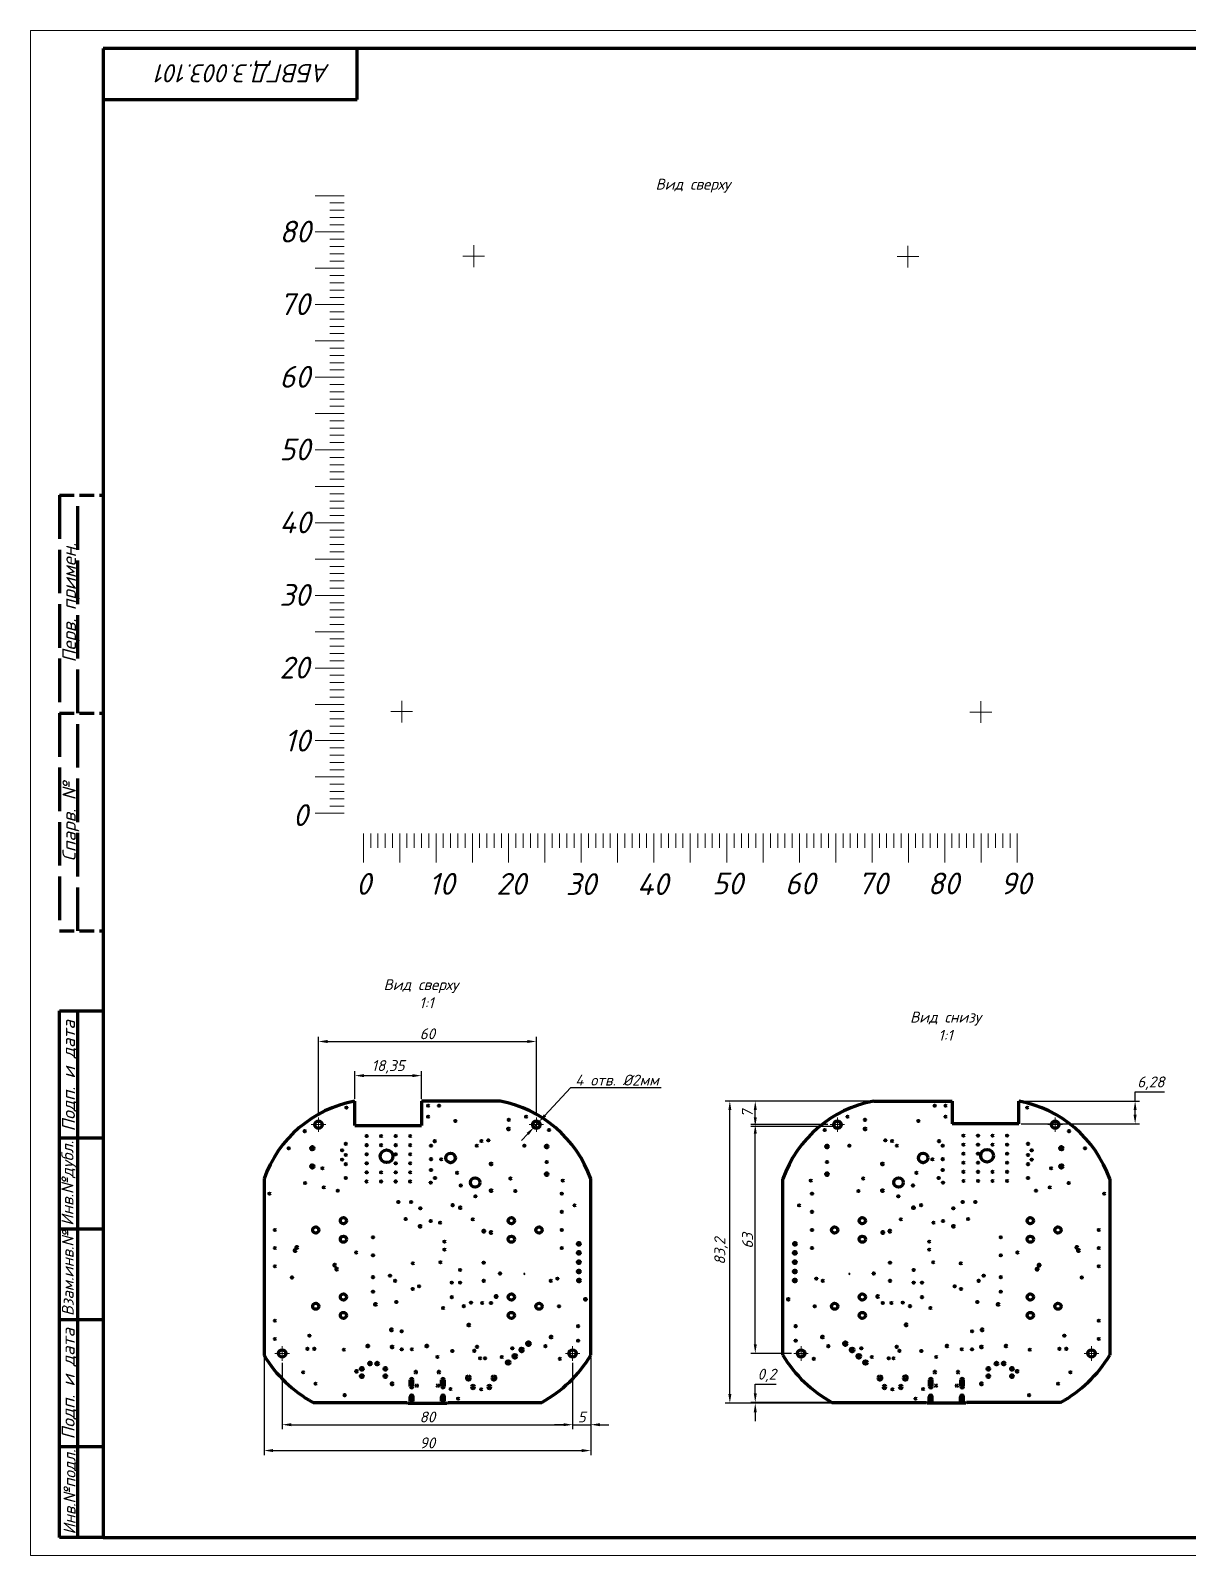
# Model space of a CAD drawing. Header units: millimetres. Extents: x -1 to 4028, y -898 to 1238.
# Drawn here: x 3433.6 to 3752.3, y 810.2 to 1230.2 of the extents above; entities that cross this region are included whole.
import ezdxf
from ezdxf.enums import TextEntityAlignment as Align

# ---------------------------------------------------------------- set-up
doc = ezdxf.new("R2010")
doc.units = ezdxf.units.MM
doc.linetypes.add('ACAD_ISO02W100', pattern=[15, 12, -3])
doc.linetypes.add('JIS_02_4.0', pattern=[5.5, 4, -1.5])
for name, color, linetype, lineweight in [('Основная (0.6)', 250, 'Continuous', 60), ('Текст', 240, 'Continuous', 30), ('Тонкая (0.2)', 250, 'Continuous', 20)]:
    doc.layers.add(name, color=color, linetype=linetype, lineweight=lineweight)
doc.styles.add('3мм', font='isocpeui.ttf', dxfattribs={"height": 3})
doc.styles.add('5мм', font='isocpeui.ttf', dxfattribs={"height": 5})
doc.styles.get("Standard").update_dxf_attribs({"font": 'arial.ttf'})
doc.dimstyles.new('ISO-25', dxfattribs={"dimtxt": 2.5, "dimasz": 2.5, "dimexe": 1.25, "dimexo": 0.625, "dimtad": 1, "dimtoh": 1, "dimtxsty": 'Standard', "dimcen": 2.5, "dimadec": 0, "dimazin": 0, "dimtfac": 1, "dimtmove": 0, "dimatfit": 3, "dimfxl": 1, "dimarcsym": 0})

# ---------------------------------------------------------------- blocks, each defined once
blk = doc.blocks.new('*D46')
at = {"layer": 'Defpoints', "color": 0, "transparency": 16777216}
for p in [(3572.94, 951.78), (3512.94, 930.88), (3572.94, 930.88)]:
    blk.add_point(p, dxfattribs=at)
at = {"layer": 'Тонкая (0.2)', "color": 0, "lineweight": -2, "transparency": 16777216}
for p, q in [((3512.94, 931.5), (3512.94, 953.03)), ((3515.44, 951.78), (3570.44, 951.78)), ((3572.94, 931.5), (3572.94, 953.03))]:
    blk.add_line(p, q, dxfattribs=at)
at = {"layer": 'Тонкая (0.2)', "color": 0, "transparency": 16777216}
for points in [[(3515.44, 952.2), (3515.44, 951.36), (3512.94, 951.78)], [(3570.44, 952.2), (3570.44, 951.36), (3572.94, 951.78)]]:
    blk.add_solid(points, dxfattribs=at)
at = {"layer": 'Тонкая (0.2)', "color": 0, "transparency": 16777216, "insert": (3542.94, 953.9), "char_height": 3, "attachment_point": 5, "style": '3мм'}
blk.add_mtext('60', dxfattribs=at)
blk = doc.blocks.new('*D47')
at = {"layer": 'Defpoints', "color": 0, "transparency": 16777216}
for p in [(3497.94, 865.38), (3587.94, 847.09), (3587.94, 839.12)]:
    blk.add_point(p, dxfattribs=at)
at = {"layer": 'Тонкая (0.2)', "color": 0, "lineweight": -2, "transparency": 16777216}
for p, q in [((3497.94, 864.75), (3497.94, 837.87)), ((3587.94, 846.46), (3587.94, 837.87)), ((3500.44, 839.12), (3585.44, 839.12))]:
    blk.add_line(p, q, dxfattribs=at)
at = {"layer": 'Тонкая (0.2)', "color": 0, "transparency": 16777216}
for points in [[(3500.44, 839.54), (3500.44, 838.7), (3497.94, 839.12)], [(3585.44, 839.54), (3585.44, 838.7), (3587.94, 839.12)]]:
    blk.add_solid(points, dxfattribs=at)
at = {"layer": 'Тонкая (0.2)', "color": 0, "transparency": 16777216, "insert": (3542.94, 841.24), "char_height": 3, "attachment_point": 5, "style": '3мм'}
blk.add_mtext('90', dxfattribs=at)
blk = doc.blocks.new('*D48')
at = {"layer": 'Defpoints', "color": 0, "transparency": 16777216}
for p in [(3502.94, 863.88), (3582.94, 855.24), (3582.94, 846.24)]:
    blk.add_point(p, dxfattribs=at)
at = {"layer": 'Тонкая (0.2)', "color": 0, "lineweight": -2, "transparency": 16777216}
for p, q in [((3502.94, 863.25), (3502.94, 844.99)), ((3582.94, 854.62), (3582.94, 844.99)), ((3505.44, 846.24), (3580.44, 846.24))]:
    blk.add_line(p, q, dxfattribs=at)
at = {"layer": 'Тонкая (0.2)', "color": 0, "transparency": 16777216}
for points in [[(3505.44, 846.66), (3505.44, 845.83), (3502.94, 846.24)], [(3580.44, 846.66), (3580.44, 845.83), (3582.94, 846.24)]]:
    blk.add_solid(points, dxfattribs=at)
at = {"layer": 'Тонкая (0.2)', "color": 0, "transparency": 16777216, "insert": (3542.94, 848.37), "char_height": 3, "attachment_point": 5, "style": '3мм'}
blk.add_mtext('80', dxfattribs=at)
blk = doc.blocks.new('*D49')
at = {"layer": 'Defpoints', "color": 0, "transparency": 16777216}
for p in [(3587.94, 865.38), (3582.94, 863.88), (3587.94, 846.24)]:
    blk.add_point(p, dxfattribs=at)
at = {"layer": 'Тонкая (0.2)', "color": 0, "lineweight": -2, "transparency": 16777216}
for p, q in [((3582.94, 863.25), (3582.94, 844.99)), ((3587.94, 864.76), (3587.94, 844.99)), ((3580.44, 846.24), (3577.94, 846.24)), ((3582.94, 846.24), (3587.94, 846.24)), ((3590.44, 846.24), (3592.94, 846.24))]:
    blk.add_line(p, q, dxfattribs=at)
at = {"layer": 'Тонкая (0.2)', "color": 0, "transparency": 16777216}
for points in [[(3580.44, 846.66), (3580.44, 845.83), (3582.94, 846.24)], [(3590.44, 846.66), (3590.44, 845.83), (3587.94, 846.24)]]:
    blk.add_solid(points, dxfattribs=at)
at = {"layer": 'Тонкая (0.2)', "color": 0, "transparency": 16777216, "insert": (3585.44, 848.37), "char_height": 3, "attachment_point": 5, "style": '3мм'}
blk.add_mtext('5', dxfattribs=at)
blk = doc.blocks.new('*D56')
at = {"layer": 'Defpoints', "color": 0, "transparency": 16777216}
for p in [(3541.29, 942.38), (3522.94, 935.38), (3541.29, 935.38)]:
    blk.add_point(p, dxfattribs=at)
at = {"layer": 'Тонкая (0.2)', "color": 0, "lineweight": -2, "transparency": 16777216}
for p, q in [((3522.94, 936), (3522.94, 943.63)), ((3525.44, 942.38), (3538.79, 942.38)), ((3541.29, 936), (3541.29, 943.63))]:
    blk.add_line(p, q, dxfattribs=at)
at = {"layer": 'Тонкая (0.2)', "color": 0, "transparency": 16777216}
for points in [[(3525.44, 942.79), (3525.44, 941.96), (3522.94, 942.38)], [(3538.79, 942.79), (3538.79, 941.96), (3541.29, 942.38)]]:
    blk.add_solid(points, dxfattribs=at)
at = {"layer": 'Тонкая (0.2)', "color": 0, "transparency": 16777216, "insert": (3532.11, 944.8), "char_height": 3, "attachment_point": 5, "style": '3мм'}
blk.add_mtext('18,35', dxfattribs=at)
blk = doc.blocks.new('*D50')
at = {"layer": 'Defpoints', "color": 0, "transparency": 16777216}
for p in [(3626.23, 935.38), (3665.85, 935.38), (3659.05, 852.18)]:
    blk.add_point(p, dxfattribs=at)
at = {"layer": 'Тонкая (0.2)', "color": 0, "lineweight": -2, "transparency": 16777216}
for p, q in [((3665.22, 935.38), (3624.98, 935.38)), ((3626.23, 854.68), (3626.23, 932.88)), ((3658.43, 852.18), (3624.98, 852.18))]:
    blk.add_line(p, q, dxfattribs=at)
at = {"layer": 'Тонкая (0.2)', "color": 0, "transparency": 16777216}
for points in [[(3625.82, 932.88), (3626.65, 932.88), (3626.23, 935.38)], [(3625.82, 854.68), (3626.65, 854.68), (3626.23, 852.18)]]:
    blk.add_solid(points, dxfattribs=at)
at = {"layer": 'Тонкая (0.2)', "color": 0, "transparency": 16777216, "insert": (3623.81, 894.03), "char_height": 3, "attachment_point": 5, "rotation": 90, "style": '3мм'}
blk.add_mtext('83,2', dxfattribs=at)
blk = doc.blocks.new('*D51')
at = {"layer": 'Defpoints', "color": 0, "transparency": 16777216}
for p in [(3633.23, 852.38), (3654.36, 852.38), (3680.45, 852.18)]:
    blk.add_point(p, dxfattribs=at)
at = {"layer": 'Тонкая (0.2)', "color": 0, "lineweight": -2, "transparency": 16777216}
for p, q in [((3633.23, 854.88), (3633.23, 857.38)), ((3633.23, 857.38), (3639.01, 857.38)), ((3653.73, 852.38), (3631.98, 852.38)), ((3679.82, 852.18), (3631.98, 852.18)), ((3633.23, 852.18), (3633.23, 852.38)), ((3633.23, 849.68), (3633.23, 847.18))]:
    blk.add_line(p, q, dxfattribs=at)
at = {"layer": 'Тонкая (0.2)', "color": 0, "transparency": 16777216}
for points in [[(3632.82, 854.88), (3633.65, 854.88), (3633.23, 852.38)], [(3632.82, 849.68), (3633.65, 849.68), (3633.23, 852.18)]]:
    blk.add_solid(points, dxfattribs=at)
at = {"layer": 'Тонкая (0.2)', "color": 0, "transparency": 16777216, "insert": (3636.43, 859.81), "char_height": 3, "attachment_point": 5, "style": '3мм'}
blk.add_mtext('0,2', dxfattribs=at)
blk = doc.blocks.new('*D52')
at = {"layer": 'Defpoints', "color": 0, "transparency": 16777216}
for p in [(3633.23, 935.38), (3665.85, 935.38), (3655.85, 928.38)]:
    blk.add_point(p, dxfattribs=at)
at = {"layer": 'Тонкая (0.2)', "color": 0, "lineweight": -2, "transparency": 16777216}
for p, q in [((3665.22, 935.38), (3631.98, 935.38)), ((3633.23, 930.88), (3633.23, 932.88)), ((3655.22, 928.38), (3631.98, 928.38))]:
    blk.add_line(p, q, dxfattribs=at)
at = {"layer": 'Тонкая (0.2)', "color": 0, "transparency": 16777216}
for points in [[(3632.82, 932.88), (3633.65, 932.88), (3633.23, 935.38)], [(3632.82, 930.88), (3633.65, 930.88), (3633.23, 928.38)]]:
    blk.add_solid(points, dxfattribs=at)
at = {"layer": 'Тонкая (0.2)', "color": 0, "transparency": 16777216, "insert": (3631.09, 931.88), "char_height": 3, "attachment_point": 5, "rotation": 90, "style": '3мм'}
blk.add_mtext('7', dxfattribs=at)
blk = doc.blocks.new('*D53')
at = {"layer": 'Defpoints', "color": 0, "transparency": 16777216}
for p in [(3633.23, 928.88), (3653.85, 928.88), (3643.85, 865.88)]:
    blk.add_point(p, dxfattribs=at)
at = {"layer": 'Тонкая (0.2)', "color": 0, "lineweight": -2, "transparency": 16777216}
for p, q in [((3653.22, 928.88), (3631.98, 928.88)), ((3633.23, 868.38), (3633.23, 926.38)), ((3643.22, 865.88), (3631.98, 865.88))]:
    blk.add_line(p, q, dxfattribs=at)
at = {"layer": 'Тонкая (0.2)', "color": 0, "transparency": 16777216}
for points in [[(3632.82, 926.38), (3633.65, 926.38), (3633.23, 928.88)], [(3632.82, 868.38), (3633.65, 868.38), (3633.23, 865.88)]]:
    blk.add_solid(points, dxfattribs=at)
at = {"layer": 'Тонкая (0.2)', "color": 0, "transparency": 16777216, "insert": (3631.11, 896.88), "char_height": 3, "attachment_point": 5, "rotation": 90, "style": '3мм'}
blk.add_mtext('63', dxfattribs=at)
blk = doc.blocks.new('*D57')
at = {"layer": 'Defpoints', "color": 0, "transparency": 16777216}
for p in [(3705.85, 935.38), (3737.85, 935.38), (3705.85, 929.1)]:
    blk.add_point(p, dxfattribs=at)
at = {"layer": 'Тонкая (0.2)', "color": 0, "lineweight": -2, "transparency": 16777216}
for p, q in [((3737.85, 935.38), (3737.85, 937.88)), ((3737.85, 937.88), (3745.9, 937.88)), ((3706.47, 935.38), (3739.1, 935.38)), ((3737.85, 931.6), (3737.85, 932.88)), ((3706.47, 929.1), (3739.1, 929.1))]:
    blk.add_line(p, q, dxfattribs=at)
at = {"layer": 'Тонкая (0.2)', "color": 0, "transparency": 16777216}
for points in [[(3737.43, 932.88), (3738.26, 932.88), (3737.85, 935.38)], [(3737.43, 931.6), (3738.26, 931.6), (3737.85, 929.1)]]:
    blk.add_solid(points, dxfattribs=at)
at = {"layer": 'Тонкая (0.2)', "color": 0, "transparency": 16777216, "insert": (3742.19, 940.3), "char_height": 3, "attachment_point": 5, "style": '3мм'}
blk.add_mtext('6,28', dxfattribs=at)
blk = doc.blocks.new('*D85')
at = {"layer": 'Defpoints', "color": 0, "transparency": 16777216}
for p in [(3573.62, 929.61), (3572.26, 928.15)]:
    blk.add_point(p, dxfattribs=at)
at = {"layer": 'Тонкая (0.2)', "color": 0, "lineweight": -2, "transparency": 16777216}
for p, q in [((3582.38, 939.01), (3575.32, 931.44)), ((3607.3, 939.01), (3582.38, 939.01)), ((3572.26, 928.15), (3573.62, 929.61)), ((3570.55, 926.32), (3568.85, 924.49))]:
    blk.add_line(p, q, dxfattribs=at)
at = {"layer": 'Тонкая (0.2)', "color": 0, "transparency": 16777216}
for points in [[(3575.02, 931.72), (3575.63, 931.15), (3573.62, 929.61)], [(3570.25, 926.6), (3570.86, 926.03), (3572.26, 928.15)]]:
    blk.add_solid(points, dxfattribs=at)
at = {"layer": 'Тонкая (0.2)', "color": 0, "transparency": 16777216, "insert": (3595.15, 941.14), "char_height": 3, "attachment_point": 5, "style": '3мм'}
blk.add_mtext('4 отв. %%C2мм ', dxfattribs=at)

msp = doc.modelspace()

# ---------------------------------------------------------------- linework, layer by layer
for p, q in [((3569.638, 887.927), (3569.488, 887.777)), ((3569.488, 887.777), (3569.638, 887.627)), ((3569.788, 887.777), (3569.638, 887.927)), ((3569.638, 887.627), (3569.788, 887.777)), ((3658.998, 887.777), (3659.148, 887.927)), ((3659.148, 887.627), (3658.998, 887.777)), ((3659.148, 887.927), (3659.298, 887.777)), ((3659.298, 887.777), (3659.148, 887.627)), ((3659.948, 852.377), (3659.923, 852.377))]:
    msp.add_line(p, q)
for centre, start, end in [((3569.638, 887.777), 90, 180), ((3569.638, 887.777), 180, 270), ((3569.638, 887.777), 0, 90), ((3569.638, 887.777), 270, 0), ((3659.148, 887.777), 90, 180), ((3659.148, 887.777), 180, 270), ((3659.148, 887.777), 0, 90), ((3659.148, 887.777), 270, 0)]:
    msp.add_arc(centre, 0.15, start, end)
at = {"layer": 'Основная (0.6)'}
for p, q in [((4022.622, 1225.22), (3453.622, 1225.22)), ((3453.622, 1225.22), (3453.622, 815.22)), ((3523.622, 1211.22), (3523.622, 1225.22)), ((3453.622, 1211.22), (3523.622, 1211.22)), ((3441.622, 925.22), (3441.622, 960.22)), ((3441.622, 960.22), (3453.622, 960.22)), ((3446.622, 815.22), (3446.622, 960.22)), ((3522.938, 928.602), (3522.938, 935.377)), ((3541.288, 935.377), (3541.288, 928.602)), ((3562.938, 935.377), (3541.288, 935.377)), ((3665.848, 935.377), (3687.498, 935.377)), ((3687.498, 935.377), (3687.498, 929.102)), ((3705.848, 929.102), (3705.848, 935.377)), ((3522.938, 928.602), (3541.288, 928.602)), ((3705.848, 929.102), (3687.498, 929.102)), ((3441.622, 900.22), (3441.622, 925.22)), ((3441.622, 925.22), (3446.622, 925.22)), ((3446.622, 925.22), (3453.622, 925.22)), ((3497.938, 913.927), (3497.938, 865.377)), ((3587.936, 865.383), (3587.938, 913.927)), ((3640.851, 865.383), (3640.848, 913.927)), ((3730.848, 913.927), (3730.848, 865.377)), ((3441.622, 875.22), (3441.622, 900.22)), ((3441.622, 900.22), (3446.622, 900.22)), ((3446.622, 900.22), (3453.622, 900.22)), ((3441.622, 840.22), (3441.622, 875.22)), ((3441.622, 875.22), (3446.622, 875.22)), ((3446.622, 875.22), (3453.622, 875.22)), ((3538.217, 856.73), (3538.217, 858.63)), ((3538.967, 856.73), (3538.967, 858.63)), ((3546.857, 856.73), (3546.857, 858.63)), ((3547.607, 856.73), (3547.607, 858.63)), ((3681.18, 856.73), (3681.18, 858.63)), ((3681.93, 856.73), (3681.93, 858.63)), ((3689.82, 856.73), (3689.82, 858.63)), ((3690.57, 856.73), (3690.57, 858.63)), ((3538.167, 852.75), (3538.167, 853.95)), ((3539.017, 852.75), (3539.017, 853.95)), ((3546.807, 852.75), (3546.807, 853.95)), ((3547.657, 852.75), (3547.657, 853.95)), ((3681.13, 852.75), (3681.13, 853.95)), ((3681.98, 852.75), (3681.98, 853.95)), ((3689.77, 852.75), (3689.77, 853.95)), ((3690.62, 852.75), (3690.62, 853.95)), ((3511.445, 852.377), (3537.334, 852.383)), ((3537.337, 852.38), (3537.537, 852.18)), ((3537.537, 852.18), (3548.337, 852.18)), ((3548.337, 852.18), (3548.537, 852.38)), ((3548.537, 852.38), (3574.429, 852.383)), ((3654.358, 852.383), (3680.247, 852.383)), ((3680.45, 852.18), (3680.25, 852.38)), ((3691.25, 852.18), (3680.45, 852.18)), ((3691.45, 852.38), (3691.25, 852.18)), ((3717.341, 852.377), (3691.453, 852.383)), ((3441.622, 815.22), (3441.622, 840.22)), ((3441.622, 840.22), (3446.622, 840.22)), ((3446.622, 840.22), (3453.622, 840.22)), ((3446.622, 815.22), (3441.622, 815.22)), ((3453.622, 815.22), (3446.622, 815.22)), ((3453.622, 815.22), (4022.622, 815.22))]:
    msp.add_line(p, q, dxfattribs=at)
at = {"layer": 'Основная (0.6)', "linetype": 'ACAD_ISO02W100'}
for p, q in [((3441.622, 1102.22), (3441.622, 1042.22)), ((3446.622, 982.22), (3446.622, 1102.22)), ((3441.622, 1042.22), (3441.622, 982.22))]:
    msp.add_line(p, q, dxfattribs=at)
at = {"layer": 'Основная (0.6)', "linetype": 'JIS_02_4.0'}
for p, q in [((3441.622, 1102.22), (3453.622, 1102.22)), ((3441.622, 1042.22), (3453.622, 1042.22)), ((3441.622, 982.22), (3453.622, 982.22))]:
    msp.add_line(p, q, dxfattribs=at)
at = {"layer": 'Основная (0.6)'}
for centre, radius in [((3520.638, 933.577), 0.15), ((3543.138, 934.077), 0.15), ((3546.138, 934.077), 0.15), ((3682.648, 934.077), 0.15), ((3685.648, 934.077), 0.15), ((3708.148, 933.577), 0.15), ((3512.938, 928.877), 1), ((3543.138, 931.077), 0.15), ((3550.63, 929.902), 0.15), ((3565.336, 930.217), 0.15), ((3570.138, 931.077), 0.15), ((3572.938, 928.877), 1), ((3655.848, 928.877), 1), ((3658.648, 931.077), 0.15), ((3663.451, 930.217), 0.15), ((3678.156, 929.902), 0.15), ((3685.648, 931.077), 0.15), ((3715.848, 928.877), 1), ((3509.138, 927.077), 0.15), ((3526.2, 925.728), 0.15), ((3530.2, 925.727), 0.15), ((3534.2, 925.727), 0.15), ((3538.2, 925.727), 0.15), ((3544.938, 924.337), 0.15), ((3557.838, 924.377), 0.15), ((3559.723, 924.545), 0.15), ((3565.303, 927.699), 0.25), ((3576.438, 927.377), 0.15), ((3652.348, 927.377), 0.15), ((3663.484, 927.699), 0.25), ((3669.063, 924.545), 0.15), ((3670.948, 924.377), 0.15), ((3683.848, 924.337), 0.15), ((3690.587, 925.877), 0.15), ((3694.587, 925.877), 0.15), ((3698.587, 925.877), 0.15), ((3702.587, 925.878), 0.15), ((3719.648, 927.077), 0.15), ((3504.738, 922.377), 0.15), ((3511.238, 922.377), 0.45), ((3519.438, 921.807), 0.15), ((3520.438, 923.595), 0.15), ((3520.438, 920.537), 0.15), ((3526.2, 923.228), 0.15), ((3526.2, 920.728), 0.15), ((3531.692, 920.169), 1.75), ((3530.2, 923.227), 0.15), ((3534.2, 923.227), 0.15), ((3534.2, 920.727), 0.15), ((3538.2, 923.227), 0.15), ((3538.2, 920.727), 0.15), ((3543.938, 923.067), 0.15), ((3549.333, 919.702), 1.3), ((3556.538, 923.077), 0.15), ((3569.638, 923.077), 0.15), ((3575.788, 922.862), 0.35), ((3652.998, 922.862), 0.35), ((3659.148, 923.077), 0.15), ((3672.248, 923.077), 0.15), ((3679.453, 919.702), 1.3), ((3684.848, 923.067), 0.15), ((3690.587, 923.377), 0.15), ((3690.587, 920.877), 0.15), ((3694.587, 923.377), 0.15), ((3694.587, 920.877), 0.15), ((3697.094, 920.319), 1.75), ((3698.587, 923.377), 0.15), ((3702.587, 923.378), 0.15), ((3702.587, 920.878), 0.15), ((3708.348, 923.595), 0.15), ((3708.348, 920.537), 0.15), ((3709.348, 921.807), 0.15), ((3717.548, 922.377), 0.45), ((3724.048, 922.377), 0.15), ((3511.238, 917.377), 0.45), ((3514.053, 916.874), 0.15), ((3519.438, 919.267), 0.15), ((3520.438, 917.997), 0.15), ((3526.2, 918.228), 0.15), ((3526.2, 915.728), 0.15), ((3530.2, 915.727), 0.15), ((3534.2, 918.227), 0.15), ((3534.2, 915.727), 0.15), ((3538.2, 918.227), 0.15), ((3538.2, 915.727), 0.15), ((3543.938, 919.377), 0.15), ((3543.938, 916.377), 0.15), ((3546.738, 919.327), 0.15), ((3551.138, 915.602), 0.15), ((3560.503, 918.052), 0.25), ((3575.788, 918.577), 0.15), ((3652.998, 918.577), 0.15), ((3668.283, 918.052), 0.25), ((3677.648, 915.602), 0.15), ((3682.048, 919.327), 0.15), ((3684.848, 919.377), 0.15), ((3684.848, 916.377), 0.15), ((3690.587, 918.377), 0.15), ((3690.587, 915.877), 0.15), ((3694.587, 918.377), 0.15), ((3694.587, 915.877), 0.15), ((3698.587, 915.877), 0.15), ((3702.587, 918.378), 0.15), ((3702.587, 915.878), 0.15), ((3708.348, 917.997), 0.15), ((3709.348, 919.267), 0.15), ((3714.733, 916.874), 0.15), ((3717.548, 917.377), 0.45), ((3509.238, 912.777), 0.15), ((3514.415, 911.598), 0.15), ((3520.438, 914.187), 0.15), ((3526.188, 913.228), 0.15), ((3530.188, 913.227), 0.15), ((3534.188, 913.227), 0.15), ((3538.188, 913.227), 0.15), ((3543.838, 912.917), 0.15), ((3545.038, 914.187), 0.15), ((3552.113, 912.127), 0.15), ((3556.088, 912.947), 1.3), ((3565.818, 914.054), 0.15), ((3575.788, 915.242), 0.35), ((3580.238, 913.477), 0.15), ((3648.548, 913.477), 0.15), ((3652.998, 915.242), 0.35), ((3662.969, 914.054), 0.15), ((3672.698, 912.947), 1.3), ((3676.673, 912.127), 0.15), ((3683.748, 914.187), 0.15), ((3684.948, 912.917), 0.15), ((3690.598, 913.377), 0.15), ((3694.598, 913.377), 0.15), ((3698.598, 913.377), 0.15), ((3702.598, 913.378), 0.15), ((3708.348, 914.187), 0.15), ((3714.371, 911.598), 0.15), ((3719.548, 912.777), 0.15), ((3499.438, 909.877), 0.15), ((3518.238, 910.677), 0.15), ((3534.938, 907.577), 0.15), ((3538.438, 907.577), 0.15), ((3556.163, 909.127), 0.15), ((3560.503, 910.699), 0.25), ((3567.138, 910.577), 0.15), ((3579.938, 909.877), 0.15), ((3648.848, 909.877), 0.15), ((3661.648, 910.577), 0.15), ((3668.284, 910.699), 0.25), ((3672.623, 909.127), 0.15), ((3690.348, 907.577), 0.15), ((3693.848, 907.577), 0.15), ((3710.548, 910.677), 0.15), ((3729.348, 909.877), 0.15), ((3519.808, 902.417), 0.85), ((3536.938, 902.877), 0.15), ((3540.992, 905.846), 0.15), ((3549.888, 906.716), 0.15), ((3552.003, 905.999), 0.25), ((3566.068, 902.417), 0.85), ((3579.938, 904.877), 0.15), ((3583.463, 906.627), 0.15), ((3645.323, 906.627), 0.15), ((3648.848, 904.877), 0.15), ((3662.718, 902.417), 0.85), ((3676.784, 905.999), 0.25), ((3678.898, 906.716), 0.15), ((3687.794, 905.846), 0.15), ((3691.848, 902.877), 0.15), ((3708.978, 902.417), 0.85), ((3500.938, 899.877), 0.15), ((3512.188, 899.877), 0.85), ((3540.938, 900.877), 0.25), ((3543.838, 902.317), 0.15), ((3546.438, 901.877), 0.15), ((3555.438, 902.802), 0.15), ((3558.454, 899.558), 0.25), ((3560.454, 899.158), 0.25), ((3573.688, 899.877), 0.85), ((3579.938, 899.877), 0.15), ((3648.848, 899.877), 0.15), ((3655.098, 899.877), 0.85), ((3668.332, 899.158), 0.25), ((3670.332, 899.558), 0.25), ((3673.348, 902.802), 0.15), ((3682.348, 901.877), 0.15), ((3684.948, 902.317), 0.15), ((3687.848, 900.877), 0.25), ((3716.598, 899.877), 0.85), ((3727.848, 899.877), 0.15), ((3500.938, 894.877), 0.15), ((3506.964, 895.078), 0.25), ((3519.808, 897.337), 0.85), ((3527.938, 897.877), 0.15), ((3547.638, 896.677), 0.15), ((3547.638, 894.477), 0.15), ((3566.068, 897.337), 0.85), ((3579.938, 894.877), 0.15), ((3584.613, 896.082), 0.375), ((3644.173, 896.082), 0.375), ((3648.848, 894.877), 0.15), ((3662.718, 897.337), 0.85), ((3681.148, 896.677), 0.15), ((3681.148, 894.477), 0.15), ((3700.848, 897.877), 0.15), ((3708.978, 897.337), 0.85), ((3721.822, 895.078), 0.25), ((3727.848, 894.877), 0.15), ((3506.523, 894.223), 0.25), ((3517.395, 890.191), 0.25), ((3523.338, 893.677), 0.15), ((3527.938, 892.877), 0.15), ((3538.938, 890.677), 0.15), ((3546.538, 890.977), 0.15), ((3558.438, 890.877), 0.15), ((3584.638, 893.542), 0.375), ((3584.663, 891.002), 0.375), ((3644.123, 891.002), 0.375), ((3644.148, 893.542), 0.375), ((3670.348, 890.877), 0.15), ((3682.248, 890.977), 0.15), ((3689.848, 890.677), 0.15), ((3700.848, 892.877), 0.15), ((3705.448, 893.677), 0.15), ((3711.391, 890.191), 0.25), ((3722.263, 894.223), 0.25), ((3500.938, 889.877), 0.15), ((3505.638, 886.787), 0.15), ((3517.95, 889.098), 0.25), ((3527.938, 886.877), 0.15), ((3532.638, 887.277), 0.15), ((3551.938, 888.877), 0.15), ((3562.938, 887.877), 0.15), ((3578.738, 886.477), 0.15), ((3584.663, 888.462), 0.375), ((3584.688, 885.922), 0.375), ((3644.098, 885.922), 0.375), ((3644.123, 888.462), 0.375), ((3650.048, 886.477), 0.15), ((3665.848, 887.877), 0.15), ((3676.848, 888.877), 0.15), ((3696.148, 887.277), 0.15), ((3700.848, 886.877), 0.15), ((3710.837, 889.098), 0.25), ((3723.148, 886.787), 0.15), ((3727.848, 889.877), 0.15), ((3519.808, 881.417), 0.85), ((3527.938, 882.877), 0.15), ((3534.038, 885.877), 0.15), ((3538.888, 883.641), 0.15), ((3540.638, 884.377), 0.15), ((3549.638, 885.377), 0.15), ((3551.938, 885.377), 0.15), ((3558.438, 885.877), 0.15), ((3566.068, 881.417), 0.85), ((3576.938, 885.877), 0.15), ((3651.848, 885.877), 0.15), ((3662.718, 881.417), 0.85), ((3670.348, 885.877), 0.15), ((3676.848, 885.377), 0.15), ((3679.148, 885.377), 0.15), ((3688.148, 884.377), 0.15), ((3689.898, 883.641), 0.15), ((3694.748, 885.877), 0.15), ((3700.848, 882.877), 0.15), ((3708.978, 881.417), 0.85), ((3512.188, 878.877), 0.85), ((3528.638, 879.377), 0.25), ((3534.388, 880.041), 0.15), ((3547.288, 878.377), 0.15), ((3549.638, 881.377), 0.15), ((3552.938, 878.877), 0.15), ((3554.938, 879.877), 0.15), ((3558.038, 879.766), 0.15), ((3560.438, 879.766), 0.15), ((3561.838, 881.558), 0.25), ((3573.688, 878.877), 0.85), ((3579.188, 878.866), 0.15), ((3586.447, 880.777), 0.25), ((3642.339, 880.777), 0.25), ((3649.598, 878.866), 0.15), ((3655.098, 878.877), 0.85), ((3666.948, 881.558), 0.25), ((3668.348, 879.766), 0.15), ((3670.748, 879.766), 0.15), ((3673.848, 879.877), 0.15), ((3675.848, 878.877), 0.15), ((3679.148, 881.377), 0.15), ((3681.498, 878.377), 0.15), ((3694.398, 880.041), 0.15), ((3700.148, 879.377), 0.25), ((3716.598, 878.877), 0.85), ((3500.938, 874.877), 0.15), ((3519.808, 876.337), 0.85), ((3554.363, 873.695), 0.25), ((3566.068, 876.337), 0.85), ((3662.718, 876.337), 0.85), ((3674.832, 873.758), 0.25), ((3708.978, 876.337), 0.85), ((3727.848, 874.877), 0.15), ((3500.938, 869.877), 0.15), ((3510.438, 870.777), 0.15), ((3533.038, 872.377), 0.25), ((3535.838, 871.977), 0.15), ((3577.038, 870.377), 0.25), ((3584.438, 873.377), 0.15), ((3584.438, 869.377), 0.15), ((3644.348, 873.377), 0.15), ((3644.348, 869.377), 0.15), ((3651.748, 870.377), 0.25), ((3692.948, 871.977), 0.15), ((3692.948, 871.977), 0.15), ((3695.748, 872.377), 0.25), ((3695.748, 872.377), 0.25), ((3718.348, 870.777), 0.15), ((3727.848, 869.877), 0.15), ((3502.938, 865.877), 1), ((3509.893, 867.127), 0.15), ((3511.793, 867.127), 0.15), ((3519.938, 866.877), 0.15), ((3526.492, 867.912), 0.25), ((3533.226, 867.648), 0.25), ((3535.855, 866.976), 0.15), ((3538.672, 867.02), 0.15), ((3542.749, 867.912), 0.25), ((3549.802, 866.542), 0.15), ((3555.857, 866.586), 0.15), ((3556.6, 867.696), 0.15), ((3566.336, 867.283), 0.15), ((3567.036, 865.108), 0.5), ((3568.893, 866.84), 0.5), ((3570.751, 868.572), 0.5), ((3575.438, 867.877), 0.15), ((3582.938, 865.877), 1), ((3645.848, 865.877), 1), ((3653.348, 867.877), 0.15), ((3658.035, 868.572), 0.5), ((3659.893, 866.84), 0.5), ((3661.751, 865.108), 0.5), ((3662.451, 867.283), 0.15), ((3672.187, 867.696), 0.15), ((3672.929, 866.586), 0.15), ((3678.984, 866.542), 0.15), ((3686.037, 867.912), 0.25), ((3690.114, 867.02), 0.15), ((3692.931, 866.976), 0.15), ((3695.56, 867.648), 0.25), ((3702.294, 867.912), 0.25), ((3708.848, 866.877), 0.15), ((3716.993, 867.127), 0.15), ((3718.893, 867.127), 0.15), ((3725.848, 865.877), 1), ((3523.435, 860.947), 0.25), ((3524.863, 861.627), 0.35), ((3527.113, 863.088), 0.35), ((3529.113, 863.077), 0.35), ((3531.363, 861.627), 0.35), ((3545.715, 864.909), 0.15), ((3557.459, 864.542), 0.15), ((3558.802, 864.542), 0.15), ((3563.436, 864.883), 0.15), ((3565.178, 863.376), 0.5), ((3579.438, 864.377), 0.15), ((3649.348, 864.377), 0.15), ((3663.608, 863.376), 0.5), ((3665.351, 864.883), 0.15), ((3669.984, 864.542), 0.15), ((3671.327, 864.542), 0.15), ((3683.072, 864.909), 0.15), ((3697.423, 861.627), 0.35), ((3699.673, 863.077), 0.35), ((3701.673, 863.088), 0.35), ((3703.923, 861.627), 0.35), ((3705.351, 860.947), 0.25), ((3508.738, 860.677), 0.15), ((3512.138, 857.527), 0.15), ((3524.863, 859.627), 0.35), ((3531.363, 859.627), 0.35), ((3533.23, 857.488), 0.25), ((3695.556, 857.488), 0.25), ((3697.423, 859.627), 0.35), ((3703.923, 859.627), 0.35), ((3716.648, 857.527), 0.15), ((3720.048, 860.677), 0.15), ((3520.138, 854.377), 0.15), ((3549.318, 856.054), 0.15), ((3551.409, 853.417), 0.15), ((3557.759, 855.976), 0.15), ((3671.027, 855.976), 0.15), ((3677.378, 853.417), 0.15), ((3679.468, 856.054), 0.15), ((3708.648, 854.377), 0.15)]:
    msp.add_circle(centre, radius, dxfattribs=at)
for centre, radius, start, end in [((3529.051, 902.959), 32.989, 100.67801, 160.58126), ((3556.826, 902.959), 32.989, 19.41868, 79.32212), ((3671.961, 902.959), 32.989, 100.67788, 160.58132), ((3699.736, 902.959), 32.989, 19.41874, 79.32197), ((3528.89, 884.019), 36.132, 211.06027, 241.13128), ((3556.984, 884.025), 36.132, 298.86872, 328.93973), ((3671.803, 884.025), 36.132, 211.06027, 241.13128), ((3699.896, 884.019), 36.132, 298.86872, 328.93973), ((3538.592, 858.63), 0.375, 0, 180), ((3539.712, 860.68), 0.25, 90, 180), ((3539.712, 860.68), 0.25, 180, 270), ((3539.712, 860.68), 0.25, 0, 90), ((3539.712, 860.68), 0.25, 270, 0), ((3540.022, 857.005), 0.225, 90, 180), ((3540.022, 857.005), 0.225, 180, 270), ((3540.022, 857.005), 0.225, 0, 90), ((3540.022, 857.005), 0.225, 270, 0), ((3545.802, 857.005), 0.225, 90, 180), ((3545.802, 857.005), 0.225, 180, 270), ((3545.802, 857.005), 0.225, 0, 90), ((3545.802, 857.005), 0.225, 270, 0), ((3546.112, 860.68), 0.25, 90, 180), ((3546.112, 860.68), 0.25, 180, 270), ((3546.112, 860.68), 0.25, 0, 90), ((3546.112, 860.68), 0.25, 270, 0), ((3547.232, 858.63), 0.375, 0, 180), ((3554.243, 859.133), 0.55, 90, 180), ((3554.243, 859.133), 0.55, 180, 270), ((3554.243, 859.133), 0.55, 0, 90), ((3554.243, 859.133), 0.55, 270, 0), ((3555.493, 856.633), 0.4, 90, 180), ((3555.493, 856.633), 0.4, 0, 90), ((3559.993, 856.633), 0.4, 90, 180), ((3559.993, 856.633), 0.4, 0, 90), ((3561.243, 859.133), 0.55, 90, 180), ((3561.243, 859.133), 0.55, 180, 270), ((3561.243, 859.133), 0.55, 0, 90), ((3561.243, 859.133), 0.55, 270, 0), ((3667.544, 859.133), 0.55, 90, 180), ((3667.544, 859.133), 0.55, 180, 270), ((3667.544, 859.133), 0.55, 0, 90), ((3667.544, 859.133), 0.55, 270, 0), ((3668.794, 856.633), 0.4, 90, 180), ((3668.794, 856.633), 0.4, 0, 90), ((3673.294, 856.633), 0.4, 90, 180), ((3673.294, 856.633), 0.4, 0, 90), ((3674.544, 859.133), 0.55, 90, 180), ((3674.544, 859.133), 0.55, 180, 270), ((3674.544, 859.133), 0.55, 0, 90), ((3674.544, 859.133), 0.55, 270, 0), ((3681.555, 858.63), 0.375, 0, 180), ((3682.675, 860.68), 0.25, 90, 180), ((3682.675, 860.68), 0.25, 180, 270), ((3682.675, 860.68), 0.25, 0, 90), ((3682.675, 860.68), 0.25, 270, 0), ((3682.985, 857.005), 0.225, 90, 180), ((3682.985, 857.005), 0.225, 180, 270), ((3682.985, 857.005), 0.225, 0, 90), ((3682.985, 857.005), 0.225, 270, 0), ((3688.765, 857.005), 0.225, 90, 180), ((3688.765, 857.005), 0.225, 180, 270), ((3688.765, 857.005), 0.225, 0, 90), ((3688.765, 857.005), 0.225, 270, 0), ((3689.075, 860.68), 0.25, 90, 180), ((3689.075, 860.68), 0.25, 180, 270), ((3689.075, 860.68), 0.25, 0, 90), ((3689.075, 860.68), 0.25, 270, 0), ((3690.195, 858.63), 0.375, 0, 180), ((3538.592, 853.95), 0.425, 0, 180), ((3538.592, 852.75), 0.425, 180, 0), ((3538.592, 856.73), 0.375, 180, 0), ((3547.232, 853.95), 0.425, 0, 180), ((3547.232, 852.75), 0.425, 180, 0), ((3547.232, 856.73), 0.375, 180, 0), ((3555.493, 856.633), 0.4, 180, 270), ((3555.493, 856.633), 0.4, 270, 0), ((3559.993, 856.633), 0.4, 180, 270), ((3559.993, 856.633), 0.4, 270, 0), ((3668.794, 856.633), 0.4, 180, 270), ((3668.794, 856.633), 0.4, 270, 0), ((3673.294, 856.633), 0.4, 180, 270), ((3673.294, 856.633), 0.4, 270, 0), ((3681.555, 853.95), 0.425, 0, 180), ((3681.555, 852.75), 0.425, 180, 0), ((3681.555, 856.73), 0.375, 180, 0), ((3690.195, 853.95), 0.425, 0, 180), ((3690.195, 852.75), 0.425, 180, 0), ((3690.195, 856.73), 0.375, 180, 0)]:
    msp.add_arc(centre, radius, start, end, dxfattribs=at)
at = {"layer": 'Тонкая (0.2)'}
for p, q in [((3433.622, 1230.22), (4027.622, 1230.22)), ((3433.622, 810.22), (3433.622, 1230.22)), ((3520.043, 1184.728), (3512.043, 1184.728)), ((3516.043, 1182.728), (3520.043, 1182.728)), ((3516.043, 1180.728), (3520.043, 1180.728)), ((3516.043, 1178.728), (3520.043, 1178.728)), ((3516.043, 1176.728), (3520.043, 1176.728)), ((3520.043, 1174.728), (3512.043, 1174.728)), ((3516.043, 1172.728), (3520.043, 1172.728)), ((3516.043, 1170.728), (3520.043, 1170.728)), ((3516.043, 1168.728), (3520.043, 1168.728)), ((3558.682, 1168.056), (3552.682, 1168.056)), ((3555.682, 1165.056), (3555.682, 1171.056)), ((3678.28, 1167.95), (3672.28, 1167.95)), ((3675.28, 1164.95), (3675.28, 1170.95)), ((3520.043, 1164.728), (3512.043, 1164.728)), ((3516.043, 1166.728), (3520.043, 1166.728)), ((3516.043, 1162.728), (3520.043, 1162.728)), ((3516.043, 1160.728), (3520.043, 1160.728)), ((3516.043, 1158.728), (3520.043, 1158.728)), ((3516.043, 1156.728), (3520.043, 1156.728)), ((3520.043, 1154.728), (3512.043, 1154.728)), ((3516.043, 1152.728), (3520.043, 1152.728)), ((3516.043, 1150.728), (3520.043, 1150.728)), ((3516.043, 1148.728), (3520.043, 1148.728)), ((3516.043, 1146.728), (3520.043, 1146.728)), ((3520.043, 1144.728), (3512.043, 1144.728)), ((3516.043, 1142.728), (3520.043, 1142.728)), ((3516.043, 1140.728), (3520.043, 1140.728)), ((3516.043, 1138.728), (3520.043, 1138.728)), ((3520.043, 1134.728), (3512.043, 1134.728)), ((3516.043, 1136.728), (3520.043, 1136.728)), ((3516.043, 1132.728), (3520.043, 1132.728)), ((3516.043, 1130.728), (3520.043, 1130.728)), ((3516.043, 1128.728), (3520.043, 1128.728)), ((3516.043, 1126.728), (3520.043, 1126.728)), ((3520.043, 1124.728), (3512.043, 1124.728)), ((3516.043, 1122.728), (3520.043, 1122.728)), ((3516.043, 1120.728), (3520.043, 1120.728)), ((3516.043, 1118.728), (3520.043, 1118.728)), ((3520.043, 1114.728), (3512.043, 1114.728)), ((3516.043, 1116.728), (3520.043, 1116.728)), ((3516.043, 1112.636), (3520.043, 1112.636)), ((3516.043, 1110.636), (3520.043, 1110.636)), ((3520.043, 1104.636), (3512.043, 1104.636)), ((3516.043, 1108.636), (3520.043, 1108.636)), ((3516.043, 1106.636), (3520.043, 1106.636)), ((3516.043, 1102.636), (3520.043, 1102.636)), ((3516.043, 1100.636), (3520.043, 1100.636)), ((3516.043, 1098.636), (3520.043, 1098.636)), ((3516.043, 1096.636), (3520.043, 1096.636)), ((3520.043, 1094.636), (3512.043, 1094.636)), ((3516.043, 1092.636), (3520.043, 1092.636)), ((3516.043, 1090.636), (3520.043, 1090.636)), ((3516.043, 1088.636), (3520.043, 1088.636)), ((3520.043, 1084.636), (3512.043, 1084.636)), ((3516.043, 1086.636), (3520.043, 1086.636)), ((3516.043, 1082.636), (3520.043, 1082.636)), ((3516.043, 1080.636), (3520.043, 1080.636)), ((3516.043, 1078.636), (3520.043, 1078.636)), ((3516.043, 1076.636), (3520.043, 1076.636)), ((3520.043, 1074.636), (3512.043, 1074.636)), ((3516.043, 1072.636), (3520.043, 1072.636)), ((3516.043, 1070.636), (3520.043, 1070.636)), ((3516.043, 1068.636), (3520.043, 1068.636)), ((3520.043, 1064.636), (3512.043, 1064.636)), ((3516.043, 1066.636), (3520.043, 1066.636)), ((3516.043, 1062.636), (3520.043, 1062.636)), ((3516.043, 1060.636), (3520.043, 1060.636)), ((3516.043, 1058.636), (3520.043, 1058.636)), ((3520.043, 1054.636), (3512.043, 1054.636)), ((3516.043, 1056.636), (3520.043, 1056.636)), ((3516.043, 1052.636), (3520.043, 1052.636)), ((3516.043, 1050.636), (3520.043, 1050.636)), ((3516.043, 1048.636), (3520.043, 1048.636)), ((3516.043, 1046.636), (3520.043, 1046.636)), ((3520.043, 1044.636), (3512.043, 1044.636)), ((3516.043, 1042.636), (3520.043, 1042.636)), ((3538.855, 1042.632), (3532.855, 1042.632)), ((3535.855, 1039.632), (3535.855, 1045.632)), ((3698.341, 1042.508), (3692.341, 1042.508)), ((3695.341, 1039.508), (3695.341, 1045.508)), ((3516.043, 1040.636), (3520.043, 1040.636)), ((3516.043, 1038.636), (3520.043, 1038.636)), ((3520.043, 1034.636), (3512.043, 1034.636)), ((3516.043, 1036.636), (3520.043, 1036.636)), ((3516.043, 1032.636), (3520.043, 1032.636)), ((3516.043, 1030.636), (3520.043, 1030.636)), ((3516.043, 1028.636), (3520.043, 1028.636)), ((3516.043, 1026.636), (3520.043, 1026.636)), ((3520.043, 1024.636), (3512.043, 1024.636)), ((3516.043, 1022.636), (3520.043, 1022.636)), ((3516.043, 1020.636), (3520.043, 1020.636)), ((3516.043, 1018.636), (3520.043, 1018.636)), ((3516.043, 1016.636), (3520.043, 1016.636)), ((3520.043, 1014.636), (3512.043, 1014.636)), ((3525.312, 1009.076), (3525.312, 1001.076)), ((3527.312, 1005.076), (3527.312, 1009.076)), ((3529.312, 1005.076), (3529.312, 1009.076)), ((3531.312, 1005.076), (3531.312, 1009.076)), ((3533.312, 1005.076), (3533.312, 1009.076)), ((3535.312, 1009.076), (3535.312, 1001.076)), ((3537.312, 1005.076), (3537.312, 1009.076)), ((3539.312, 1005.076), (3539.312, 1009.076)), ((3541.312, 1005.076), (3541.312, 1009.076)), ((3543.312, 1005.076), (3543.312, 1009.076)), ((3545.312, 1009.076), (3545.312, 1001.076)), ((3547.312, 1005.076), (3547.312, 1009.076)), ((3549.312, 1005.076), (3549.312, 1009.076)), ((3551.312, 1005.076), (3551.312, 1009.076)), ((3553.312, 1005.076), (3553.312, 1009.076)), ((3555.312, 1009.076), (3555.312, 1001.076)), ((3557.312, 1005.076), (3557.312, 1009.076)), ((3559.312, 1005.076), (3559.312, 1009.076)), ((3561.312, 1005.076), (3561.312, 1009.076)), ((3563.312, 1005.076), (3563.312, 1009.076)), ((3565.312, 1009.076), (3565.312, 1001.076)), ((3567.312, 1005.076), (3567.312, 1009.076)), ((3569.312, 1005.076), (3569.312, 1009.076)), ((3571.312, 1005.076), (3571.312, 1009.076)), ((3573.312, 1005.076), (3573.312, 1009.076)), ((3575.312, 1009.076), (3575.312, 1001.076)), ((3577.312, 1005.076), (3577.312, 1009.076)), ((3579.312, 1005.076), (3579.312, 1009.076)), ((3581.312, 1005.076), (3581.312, 1009.076)), ((3583.312, 1005.076), (3583.312, 1009.076)), ((3585.312, 1009.076), (3585.312, 1001.076)), ((3587.312, 1005.076), (3587.312, 1009.076)), ((3589.312, 1005.076), (3589.312, 1009.076)), ((3591.312, 1005.076), (3591.312, 1009.076)), ((3593.312, 1005.076), (3593.312, 1009.076)), ((3595.312, 1009.076), (3595.312, 1001.076)), ((3597.312, 1005.076), (3597.312, 1009.076)), ((3599.312, 1005.076), (3599.312, 1009.076)), ((3601.312, 1005.076), (3601.312, 1009.076)), ((3603.312, 1005.076), (3603.312, 1009.076)), ((3605.312, 1009.076), (3605.312, 1001.076)), ((3607.312, 1005.076), (3607.312, 1009.076)), ((3609.312, 1005.076), (3609.312, 1009.076)), ((3611.312, 1005.076), (3611.312, 1009.076)), ((3613.312, 1005.076), (3613.312, 1009.076)), ((3615.312, 1009.076), (3615.312, 1001.076)), ((3617.405, 1005.076), (3617.405, 1009.076)), ((3619.405, 1005.076), (3619.405, 1009.076)), ((3621.405, 1005.076), (3621.405, 1009.076)), ((3623.405, 1005.076), (3623.405, 1009.076)), ((3625.405, 1009.076), (3625.405, 1001.076)), ((3627.405, 1005.076), (3627.405, 1009.076)), ((3629.405, 1005.076), (3629.405, 1009.076)), ((3631.405, 1005.076), (3631.405, 1009.076)), ((3633.405, 1005.076), (3633.405, 1009.076)), ((3635.405, 1009.076), (3635.405, 1001.076)), ((3637.405, 1005.076), (3637.405, 1009.076)), ((3639.405, 1005.076), (3639.405, 1009.076)), ((3641.405, 1005.076), (3641.405, 1009.076)), ((3643.405, 1005.076), (3643.405, 1009.076)), ((3645.405, 1009.076), (3645.405, 1001.076)), ((3647.405, 1005.076), (3647.405, 1009.076)), ((3649.405, 1005.076), (3649.405, 1009.076)), ((3651.405, 1005.076), (3651.405, 1009.076)), ((3653.405, 1005.076), (3653.405, 1009.076)), ((3655.405, 1009.076), (3655.405, 1001.076)), ((3657.405, 1005.076), (3657.405, 1009.076)), ((3659.405, 1005.076), (3659.405, 1009.076)), ((3661.405, 1005.076), (3661.405, 1009.076)), ((3663.405, 1005.076), (3663.405, 1009.076)), ((3665.405, 1009.076), (3665.405, 1001.076)), ((3667.405, 1005.076), (3667.405, 1009.076)), ((3669.405, 1005.076), (3669.405, 1009.076)), ((3671.405, 1005.076), (3671.405, 1009.076)), ((3673.405, 1005.076), (3673.405, 1009.076)), ((3675.405, 1009.076), (3675.405, 1001.076)), ((3677.405, 1005.076), (3677.405, 1009.076)), ((3679.405, 1005.076), (3679.405, 1009.076)), ((3681.405, 1005.076), (3681.405, 1009.076)), ((3683.405, 1005.076), (3683.405, 1009.076)), ((3685.405, 1009.076), (3685.405, 1001.076)), ((3687.405, 1005.076), (3687.405, 1009.076)), ((3689.405, 1005.076), (3689.405, 1009.076)), ((3691.405, 1005.076), (3691.405, 1009.076)), ((3693.405, 1005.076), (3693.405, 1009.076)), ((3695.405, 1009.076), (3695.405, 1001.076)), ((3697.405, 1005.076), (3697.405, 1009.076)), ((3699.405, 1005.076), (3699.405, 1009.076)), ((3701.405, 1005.076), (3701.405, 1009.076)), ((3703.405, 1005.076), (3703.405, 1009.076)), ((3705.405, 1009.076), (3705.405, 1001.076)), ((3514.938, 928.877), (3510.938, 928.877)), ((3512.938, 926.877), (3512.938, 930.877)), ((3574.938, 928.877), (3570.938, 928.877)), ((3572.938, 926.877), (3572.938, 930.877)), ((3653.848, 928.877), (3657.848, 928.877)), ((3655.848, 926.877), (3655.848, 930.877)), ((3713.848, 928.877), (3717.848, 928.877)), ((3715.848, 926.877), (3715.848, 930.877)), ((3504.938, 865.877), (3500.938, 865.877)), ((3502.938, 863.877), (3502.938, 867.877)), ((3584.938, 865.877), (3580.938, 865.877)), ((3582.938, 863.877), (3582.938, 867.877)), ((3643.848, 865.877), (3647.848, 865.877)), ((3645.848, 863.877), (3645.848, 867.877)), ((3723.848, 865.877), (3727.848, 865.877)), ((3725.848, 863.877), (3725.848, 867.877)), ((4027.622, 810.22), (3433.622, 810.22))]:
    msp.add_line(p, q, dxfattribs=at)

# ---------------------------------------------------------------- texts
at = {"layer": 'Текст', "style": '3мм'}
for s, height, p, p2 in [('Перв. примен.', 3.78442, (3446.154, 1056.174), (3446.154, 1089.09)), ('Спарв. №', 3.6444, (3446.075, 1001.398), (3446.075, 1023.298)), ('Подп. и дата ', 3.57193, (3445.887, 927.022), (3445.887, 959.938)), ('Инв.№дубл.', 3.3201, (3445.463, 901.031), (3445.463, 924.408)), ('Взам.инв.№', 3.2013, (3445.503, 876.188), (3445.503, 899.565)), ('Подп. и дата ', 3.57193, (3445.792, 842.21), (3445.792, 875.126)), ('Инв.№подл.', 3.3201, (3446.033, 816.032), (3446.033, 839.408))]:
    msp.add_text(s, height=height, rotation=90, dxfattribs=at).set_placement(p, p2, align=Align.ALIGNED)
at = {"layer": 'Текст', "linetype": 'Continuous', "insert": (3516.158, 1215.95), "char_height": 5, "width": 66.94288, "attachment_point": 1, "rotation": 180, "style": '5мм'}
msp.add_mtext('АБВГД.3.003.101 ', dxfattribs=at)
at = {"layer": 'Текст', "linetype": 'Continuous', "attachment_point": 1, "style": '3мм'}
for s, insert, char_height, width in [('Вид сверху', (3605.778, 1189.39), 3, 23.58949), ('80', (3502.173, 1177.843), 6, 7.08583), ('70', (3502.173, 1157.843), 6, 7.08583), ('60', (3502.173, 1137.843), 6, 7.08583), ('50', (3502.173, 1117.843), 6, 7.08583), ('40', (3502.173, 1097.751), 6, 7.08583), ('30', (3502.173, 1077.751), 6, 7.08583), ('20', (3502.173, 1057.751), 6, 7.08583), ('10', (3503.516, 1037.639), 6, 7.08583), ('0', (3505.893, 1017.139), 6, 7.08583), ('0', (3523.273, 998.198), 6, 7.08583), ('10', (3543.273, 998.198), 6, 7.08583), ('20', (3561.902, 998.198), 6, 7.08583), ('30', (3581.045, 998.132), 6, 7.08583), ('40', (3600.649, 998.132), 6, 7.08583), ('50', (3621.362, 998.303), 6, 7.08583), ('60', (3641.362, 998.303), 6, 7.08583), ('70', (3661.394, 998.303), 6, 7.08583), ('80', (3680.7, 998.303), 6, 7.08583), ('90', (3700.7, 998.303), 6, 7.08583), ('Вид сверху\\P\\pxqc;1:1', (3530.868, 968.936), 3, 23.58949), ('\\pxqc;Вид снизу\\P1:1', (3673.831, 959.992), 3, 23.58949)]:
    msp.add_mtext(s, dxfattribs=dict(at, insert=insert, char_height=char_height, width=width))

# ---------------------------------------------------------------- dimensions: what is measured, and where the dimension line sits
at = {"layer": 'Тонкая (0.2)'}
for base, p1, p2, picture, middle in [((3572.938, 951.778), (3512.938, 930.877), (3572.938, 930.877), '*D46', (3542.938, 951.778)), ((3587.938, 839.119), (3497.938, 865.377), (3587.938, 847.088), '*D47', (3542.936, 839.119)), ((3582.936, 846.244), (3502.938, 863.877), (3582.936, 855.244), '*D48', (3542.936, 846.244))]:
    dim = msp.add_linear_dim(base=base, p1=p1, p2=p2, dimstyle='ISO-25', override={"dimtxsty": '3мм'}, dxfattribs=at)
    dim.commit()
    dim.dimension.update_dxf_attribs({"geometry": picture, "text_midpoint": middle, "dimtype": 160})
for base, p1, p2, picture, middle in [((3541.288, 942.377), (3522.938, 935.377), (3541.288, 935.377), '*D56', (3532.113, 944.802)), ((3587.936, 846.244), (3582.938, 863.877), (3587.936, 865.383), '*D49', (3585.437, 848.369))]:
    dim = msp.add_linear_dim(base=base, p1=p1, p2=p2, dimstyle='ISO-25', override={"dimtxsty": '3мм'}, dxfattribs=at)
    dim.commit()
    dim.dimension.update_dxf_attribs({"geometry": picture, "text_midpoint": middle})
dim = msp.add_diameter_dim_2p(p1=(3572.256, 928.145), p2=(3573.62, 929.609), text='4 отв. %%C2мм ', dimstyle='ISO-25', override={"dimtxsty": '3мм'}, dxfattribs=at)
dim.commit()
dim.dimension.update_dxf_attribs({"geometry": '*D85', "text_midpoint": (3595.149, 939.01), "dimtype": 163})
for base, p1, p2, picture, middle in [((3737.84832, 935.37694), (3705.84832, 929.10191), (3705.84832, 935.37694), '*D57', (3742.18695, 940.30194)), ((3633.235, 935.377), (3655.848, 928.377), (3665.848, 935.377), '*D52', (3631.09, 931.877)), ((3633.235, 852.383), (3680.45, 852.18), (3654.358, 852.383), '*D51', (3636.435, 859.808))]:
    dim = msp.add_linear_dim(base=base, p1=p1, p2=p2, angle=90, dimstyle='ISO-25', override={"dimtxsty": '3мм'}, dxfattribs=at)
    dim.commit()
    dim.dimension.update_dxf_attribs({"geometry": picture, "text_midpoint": middle})
for base, p1, p2, picture, middle in [((3626.235, 935.377), (3659.054, 852.177), (3665.848, 935.377), '*D50', (3626.235, 894.027)), ((3633.235, 928.877), (3643.848, 865.877), (3653.848, 928.877), '*D53', (3633.235, 896.877))]:
    dim = msp.add_linear_dim(base=base, p1=p1, p2=p2, angle=90, dimstyle='ISO-25', override={"dimtxsty": '3мм'}, dxfattribs=at)
    dim.commit()
    dim.dimension.update_dxf_attribs({"geometry": picture, "text_midpoint": middle, "dimtype": 160})

doc.saveas('drawing.dxf')
